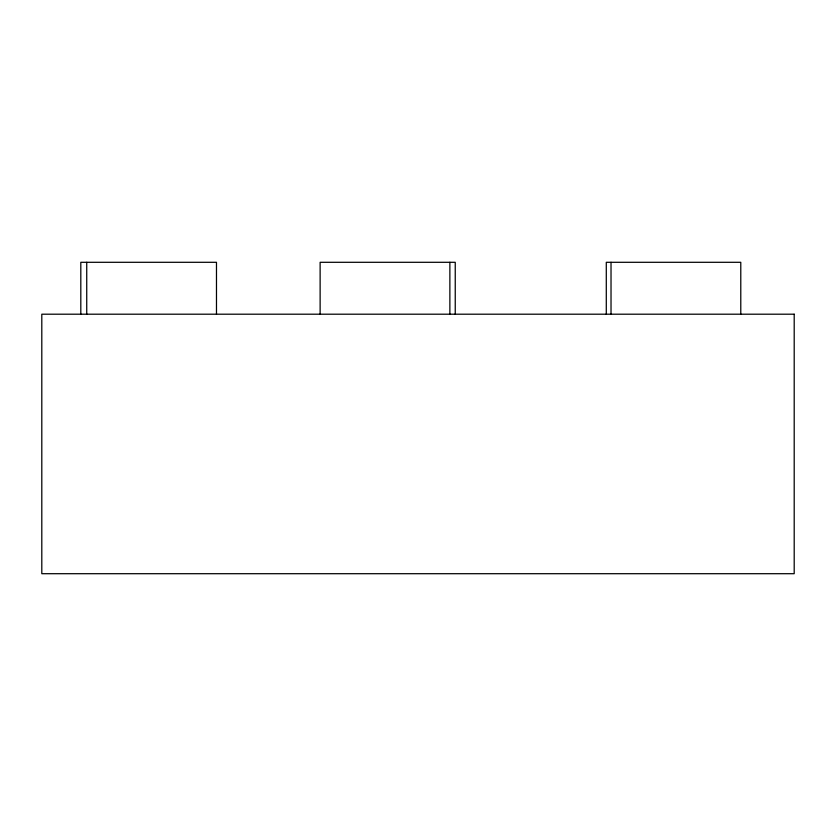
<?xml version="1.0" encoding="UTF-8"?>
<svg xmlns="http://www.w3.org/2000/svg" width="836" height="836" viewBox="0 0 836 836"><rect width="100%" height="100%" fill="white"/><g stroke="black" fill="none" stroke-linecap="round" stroke-linejoin="round"><path stroke-width="1.25" d="M740.78 314.2L740.78 262.295L606.288 262.295L606.288 314.2M611.022 262.295L611.022 314.2M455.244 314.2L455.244 262.295L320.125 262.295L320.125 314.2M449.872 262.295L449.872 314.2M216.482 314.2L216.482 262.295L80.81 262.295L80.81 314.2M86.735 262.295L86.735 314.2M794.2 314.2L41.8 314.2L41.8 573.705L794.2 573.705L794.2 314.2"/></g></svg>
